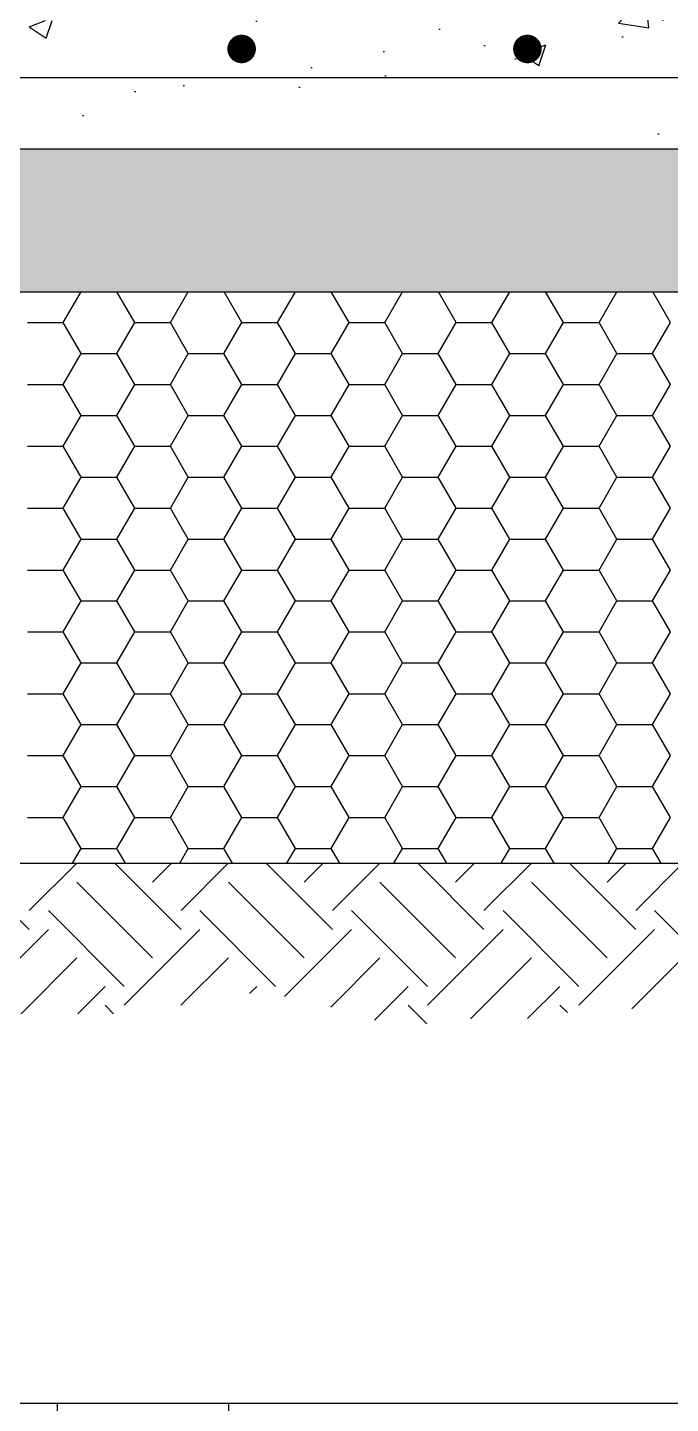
# Model space of a CAD drawing. Header units: millimetres. Extents: x 811 to 853.1, y 350.8 to 380.5.
# Drawn here: x 824.271 to 825.396, y 358.287 to 360.695 of the extents above; entities that cross this region are included whole.
import ezdxf

# ---------------------------------------------------------------- set-up
doc = ezdxf.new("R2010")
doc.units = ezdxf.units.MM
doc.linetypes.add('CYPELINEA', pattern=[0])
for name, color, linetype in [('0-CYPE0', 1, 'CYPELINEA'), ('0-CYPE2', 4, 'CYPELINEA'), ('0-CYPE4', 6, 'CYPELINEA'), ('01', 1, 'Continuous'), ('PILAR_RECT', 2, 'CYPELINEA'), ('VIGAS', 5, 'CYPELINEA')]:
    doc.layers.add(name, color=color, linetype=linetype)

# ---------------------------------------------------------------- blocks, each defined once
blk = doc.blocks.new('A$C360A4587')
at = {"layer": 'PILAR_RECT'}
for p, q in [((10.6145, 4.388), (10.3145, 4.388)), ((10.3145, 4.388), (10.3145, 4.088)), ((10.6145, 4.088), (10.6145, 4.388))]:
    blk.add_line(p, q, dxfattribs=at)

msp = doc.modelspace()

# ---------------------------------------------------------------- hatches: boundary and pattern name
at = {"layer": '01', "linetype": 'Continuous'}
h = msp.add_hatch(dxfattribs=at)
h.set_pattern_fill('AR-CONC', color=256, scale=0.06, style=0)
h.set_pattern_definition([(50, (801.115, 341.50536), (0.430356, -0.0376513), [0.045, -0.495]), (355, (801.115, 341.50536), (-0.083251, 0.4513153), [0.036, -0.396]), (100.4514, (801.15088, 341.5022), (0.3471056, 0.4136637), [0.038244, -0.4206853]), (46.1842, (801.115, 341.62536), (0.640345, -0.0993114), [0.0675, -0.7425]), (96.6356, (801.1684, 341.6171), (0.560798, 0.584471), [0.057366, -0.631028]), (351.1842, (801.115, 341.62536), (0.560797, 0.584471), [0.054, -0.594]), (21, (801.175, 341.59536), (0.3581442, -0.2415713), [0.045, -0.495]), (326, (801.175, 341.59536), (0.145989, 0.43509), [0.036, -0.396]), (71.4514, (801.20486, 341.57523), (0.5041336, 0.1935183), [0.038244, -0.4206853]), (37.5, (801.11502, 341.50536), (0.0072959, 0.1997363), [0, -0.3912, 0, -0.402, 0, -0.3975]), (7.5, (801.11502, 341.50536), (0.1578417, 0.236647), [0, -0.2292, 0, -0.3822, 0, -0.1515]), (327.5, (800.98122, 341.50536), (0.32029346, -0.0135329), [0, -0.15, 0, -0.468, 0, -0.621]), (317.5, (800.92122, 341.50536), (0.3499117, 0.060063), [0, -0.195, 0, -0.3108, 0, -0.441])])
h.paths.add_polyline_path([(823.6209, 361.4954, -1), (823.6459, 361.4954), (823.6459, 360.8894), (823.8748, 361.6079), (822.4459, 361.6079), (822.4459, 360.6079), (822.6608, 360.6079), (822.6495, 360.6459, -0.501489), (822.6334, 360.6579, -1), (822.6584, 360.6579, -0.332011), (822.6495, 360.6459), (822.6608, 360.6079), (830.3459, 360.6079), (830.3459, 361.6079), (829.1409, 361.6079), (829.1447, 361.5704, -0.443936), (829.1584, 361.5579, -1), (829.1334, 361.5579, -0.385103), (829.1447, 361.5704), (829.1409, 361.6079), (826.3959, 361.6079), (826.3959, 361.5926), (828.6209, 360.8894), (828.6209, 361.4954, -1), (828.6459, 361.4954), (828.6459, 360.7829, 0.414214), (828.6959, 360.7329), (829.6459, 360.7329), (829.6459, 360.7079), (828.6959, 360.7079, -0.251381), (828.6334, 360.7415, -0.251381), (828.5709, 360.7079), (827.6209, 360.7079), (827.6209, 360.7329), (828.5709, 360.7329, 0.414214), (828.6209, 360.7829), (828.6209, 360.8894), (826.3475, 361.6079), (823.8748, 361.6079), (823.6459, 360.8894), (823.6459, 360.7829, 0.414214), (823.6959, 360.7329), (824.6459, 360.7329), (824.6459, 360.7079), (823.6959, 360.7079, -0.251381), (823.6334, 360.7415, -0.251381), (823.5709, 360.7079), (822.6209, 360.7079), (822.6209, 360.7329), (823.5709, 360.7329, 0.414214), (823.6209, 360.7829)])
h.paths.add_polyline_path([(825.952, 361.7329), (823.9146, 361.7329), (823.8748, 361.6079), (826.3475, 361.6079)])
h.paths.add_polyline_path([(823.9146, 361.7329), (822.4459, 361.7329), (822.4459, 361.6079), (823.8748, 361.6079)])
h.paths.add_polyline_path([(826.3959, 361.7329), (826.3709, 361.7579), (826.3459, 361.7329), (826.3209, 361.7579), (826.2959, 361.7329), (826.2709, 361.7579), (826.2459, 361.7329), (826.2209, 361.7579), (826.1959, 361.7329), (826.1709, 361.7579), (826.1459, 361.7329), (826.1209, 361.7579), (826.0959, 361.7329), (825.952, 361.7329), (826.3475, 361.6079), (826.3959, 361.6079)])
h.paths.add_polyline_path([(828.9123, 361.7329), (826.6959, 361.7329), (826.6709, 361.7579), (826.6459, 361.7329), (826.6209, 361.7579), (826.5959, 361.7329), (826.5709, 361.7579), (826.5459, 361.7329), (826.5209, 361.7579), (826.4959, 361.7329), (826.4709, 361.7579), (826.4459, 361.7329), (826.4209, 361.7579), (826.3959, 361.7329), (826.3959, 361.6079), (828.8709, 361.6079)])
h.paths.add_polyline_path([(829.1283, 361.7329), (828.9123, 361.7329), (828.8709, 361.6079), (829.1409, 361.6079)])
h.paths.add_polyline_path([(830.3459, 361.7329), (829.1283, 361.7329), (829.1409, 361.6079), (830.3459, 361.6079)])
h.paths.add_polyline_path([(830.3459, 360.6079), (822.9709, 360.6079), (822.9601, 360.4829), (830.3459, 360.4829)])
h.paths.add_polyline_path([(822.9709, 360.6079), (822.6608, 360.6079), (822.6979, 360.4829), (822.9601, 360.4829)])
h.paths.add_polyline_path([(822.6608, 360.6079), (822.4459, 360.6079), (822.4459, 360.4829), (822.6979, 360.4829)])
h = msp.add_hatch(dxfattribs=at)
h.set_pattern_fill('AR-SAND', color=256, scale=0.04, style=0)
h.set_pattern_definition([(37.5, (801.115016, 341.50536), (-0.00251973, 0.07707295), [0, -0.0608, 0, -0.068, 0, -0.065]), (7.5, (801.11502, 341.50536), (0.07079107, 0.11288584), [0, -0.0328, 0, -0.0548, 0, -0.021]), (327.5, (801.065816, 341.50536), (0.12456567, 0.00022636), [0, -0.02, 0, -0.072, 0, -0.094]), (317.5, (801.06582, 341.50536), (0.12024506, 0.03510702), [0, -0.01, 0, -0.0472, 0, -0.054])])
h.paths.add_polyline_path([(827.3721, 360.2329), (827.1459, 360.4829), (822.9601, 360.4829), (822.9385, 360.2329)])
h.paths.add_polyline_path([(822.9601, 360.4829), (822.6979, 360.4829), (822.7721, 360.2329), (822.9385, 360.2329)])
h.paths.add_polyline_path([(822.7721, 360.2329), (822.6979, 360.4829), (822.4459, 360.4829), (822.4459, 360.2329)])
h.paths.add_polyline_path([(830.3459, 360.2329), (830.3459, 360.4829), (827.1459, 360.4829), (827.3721, 360.2329)])

# ---------------------------------------------------------------- linework, layer by layer
at = {"layer": '0-CYPE0'}
for p, q in [((824.2744, 359.1169), (824.1589, 359.2329)), ((824.2744, 359.1499), (824.3574, 359.2329)), ((824.5399, 359.1169), (824.4239, 359.2329)), ((824.4899, 359.1999), (824.5234, 359.2329)), ((824.5399, 359.1499), (824.6224, 359.2329)), ((824.8049, 359.1169), (824.6889, 359.2329)), ((824.7554, 359.1999), (824.7884, 359.2329)), ((824.8049, 359.1499), (824.8879, 359.2329)), ((825.0699, 359.1169), (824.9544, 359.2329)), ((825.0204, 359.1999), (825.0534, 359.2329)), ((825.0699, 359.1499), (825.1529, 359.2329)), ((825.3354, 359.1169), (825.2194, 359.2329)), ((825.2854, 359.1999), (825.3189, 359.2329)), ((825.3354, 359.1499), (825.4179, 359.2329)), ((824.4899, 359.0674), (824.3574, 359.1999)), ((824.7554, 359.0674), (824.6229, 359.1999)), ((825.0204, 359.0674), (824.8879, 359.1999)), ((825.2854, 359.0674), (825.1529, 359.1999)), ((824.4404, 359.0174), (824.3079, 359.1499)), ((824.7054, 359.0174), (824.5729, 359.1499)), ((824.9709, 359.0174), (824.8379, 359.1499)), ((825.2359, 359.0174), (825.1034, 359.1499)), ((825.5009, 359.0174), (825.3684, 359.1499)), ((824.1754, 358.9844), (824.3079, 359.1169)), ((824.4404, 358.9844), (824.5729, 359.1169)), ((824.7209, 358.9999), (824.8379, 359.1169)), ((824.9709, 358.9844), (825.1034, 359.1169)), ((825.2359, 358.9844), (825.3684, 359.1169)), ((824.2599, 358.9694), (824.3574, 359.0674)), ((824.5394, 358.9844), (824.6229, 359.0674)), ((824.8019, 358.9809), (824.8879, 359.0674)), ((825.0464, 358.9604), (825.1529, 359.0674)), ((825.3289, 358.9779), (825.4179, 359.0674)), ((824.3594, 358.9694), (824.4074, 359.0174)), ((824.6599, 359.0049), (824.6724, 359.0174)), ((824.8784, 358.9584), (824.9374, 359.0174)), ((825.1459, 358.9609), (825.2029, 359.0174)), ((824.4219, 358.9694), (824.4074, 358.9844)), ((824.9699, 358.9519), (824.9374, 358.9844)), ((825.2159, 358.9714), (825.2029, 358.9844))]:
    msp.add_line(p, q, dxfattribs=at)
at = {"layer": '0-CYPE2'}
for p, q in [((822.4459, 360.4829), (830.3459, 360.4829)), ((822.4459, 360.2329), (830.3459, 360.2329)), ((822.4459, 359.2329), (830.3459, 359.2329))]:
    msp.add_line(p, q, dxfattribs=at)
at = {"layer": '0-CYPE2', "const_width": 0.025}
for points in [[(824.6334, 360.6579, 1), (824.6584, 360.6579, 1)], [(825.1334, 360.6579, 1), (825.1584, 360.6579, 1)]]:
    msp.add_lwpolyline(points, format="xyb", close=True, dxfattribs=at)
at = {"layer": '0-CYPE4'}
msp.add_line((822.4459, 360.6079), (830.3459, 360.6079), dxfattribs=at)
at = {"layer": '01', "linetype": 'Continuous'}
for p, q in [((824.3338, 360.179), (824.3649, 360.2329)), ((824.4588, 360.179), (824.4277, 360.2329)), ((824.5213, 360.179), (824.5524, 360.2329)), ((824.6463, 360.179), (824.6152, 360.2329)), ((824.7088, 360.179), (824.7399, 360.2329)), ((824.8338, 360.179), (824.8027, 360.2329)), ((824.8963, 360.179), (824.9274, 360.2329)), ((825.0213, 360.179), (824.9902, 360.2329)), ((825.0838, 360.179), (825.1149, 360.2329)), ((825.2088, 360.179), (825.1777, 360.2329)), ((825.2713, 360.179), (825.3024, 360.2329)), ((825.3963, 360.179), (825.3652, 360.2329)), ((824.2713, 360.179), (824.3338, 360.179)), ((824.365, 360.1249), (824.3338, 360.179)), ((824.4275, 360.1249), (824.4588, 360.179)), ((824.4588, 360.179), (824.5213, 360.179)), ((824.5525, 360.1249), (824.5213, 360.179)), ((824.615, 360.1249), (824.6463, 360.179)), ((824.6463, 360.179), (824.7088, 360.179)), ((824.74, 360.1249), (824.7088, 360.179)), ((824.8025, 360.1249), (824.8338, 360.179)), ((824.8338, 360.179), (824.8963, 360.179)), ((824.9275, 360.1249), (824.8963, 360.179)), ((824.99, 360.1249), (825.0213, 360.179)), ((825.0213, 360.179), (825.0838, 360.179)), ((825.115, 360.1249), (825.0838, 360.179)), ((825.1775, 360.1249), (825.2088, 360.179)), ((825.2088, 360.179), (825.2713, 360.179)), ((825.3025, 360.1249), (825.2713, 360.179)), ((825.365, 360.1249), (825.3963, 360.179)), ((824.3338, 360.0708), (824.365, 360.1249)), ((824.365, 360.1249), (824.4275, 360.1249)), ((824.4588, 360.0708), (824.4275, 360.1249)), ((824.5213, 360.0708), (824.5525, 360.1249)), ((824.5525, 360.1249), (824.615, 360.1249)), ((824.6463, 360.0708), (824.615, 360.1249)), ((824.7088, 360.0708), (824.74, 360.1249)), ((824.74, 360.1249), (824.8025, 360.1249)), ((824.8338, 360.0708), (824.8025, 360.1249)), ((824.8963, 360.0708), (824.9275, 360.1249)), ((824.9275, 360.1249), (824.99, 360.1249)), ((825.0213, 360.0708), (824.99, 360.1249)), ((825.0838, 360.0708), (825.115, 360.1249)), ((825.115, 360.1249), (825.1775, 360.1249)), ((825.2088, 360.0708), (825.1775, 360.1249)), ((825.2713, 360.0708), (825.3025, 360.1249)), ((825.3025, 360.1249), (825.365, 360.1249)), ((825.3963, 360.0708), (825.365, 360.1249)), ((824.2713, 360.0708), (824.3338, 360.0708)), ((824.365, 360.0167), (824.3338, 360.0708)), ((824.4275, 360.0167), (824.4588, 360.0708)), ((824.4588, 360.0708), (824.5213, 360.0708)), ((824.5525, 360.0167), (824.5213, 360.0708)), ((824.615, 360.0167), (824.6463, 360.0708)), ((824.6463, 360.0708), (824.7088, 360.0708)), ((824.74, 360.0167), (824.7088, 360.0708)), ((824.8025, 360.0167), (824.8338, 360.0708)), ((824.8338, 360.0708), (824.8963, 360.0708)), ((824.9275, 360.0167), (824.8963, 360.0708)), ((824.99, 360.0167), (825.0213, 360.0708)), ((825.0213, 360.0708), (825.0838, 360.0708)), ((825.115, 360.0167), (825.0838, 360.0708)), ((825.1775, 360.0167), (825.2088, 360.0708)), ((825.2088, 360.0708), (825.2713, 360.0708)), ((825.3025, 360.0167), (825.2713, 360.0708)), ((825.365, 360.0167), (825.3963, 360.0708)), ((824.3338, 359.9625), (824.365, 360.0167)), ((824.365, 360.0167), (824.4275, 360.0167)), ((824.4588, 359.9625), (824.4275, 360.0167)), ((824.5213, 359.9625), (824.5525, 360.0167)), ((824.5525, 360.0167), (824.615, 360.0167)), ((824.6463, 359.9625), (824.615, 360.0167)), ((824.7088, 359.9625), (824.74, 360.0167)), ((824.74, 360.0167), (824.8025, 360.0167)), ((824.8338, 359.9625), (824.8025, 360.0167)), ((824.8963, 359.9625), (824.9275, 360.0167)), ((824.9275, 360.0167), (824.99, 360.0167)), ((825.0213, 359.9625), (824.99, 360.0167)), ((825.0838, 359.9625), (825.115, 360.0167)), ((825.115, 360.0167), (825.1775, 360.0167)), ((825.2088, 359.9625), (825.1775, 360.0167)), ((825.2713, 359.9625), (825.3025, 360.0167)), ((825.3025, 360.0167), (825.365, 360.0167)), ((825.3963, 359.9625), (825.365, 360.0167)), ((824.2713, 359.9625), (824.3338, 359.9625)), ((824.365, 359.9084), (824.3338, 359.9625)), ((824.4275, 359.9084), (824.4588, 359.9625)), ((824.4588, 359.9625), (824.5213, 359.9625)), ((824.5525, 359.9084), (824.5213, 359.9625)), ((824.615, 359.9084), (824.6463, 359.9625)), ((824.6463, 359.9625), (824.7088, 359.9625)), ((824.74, 359.9084), (824.7088, 359.9625)), ((824.8025, 359.9084), (824.8338, 359.9625)), ((824.8338, 359.9625), (824.8963, 359.9625)), ((824.9275, 359.9084), (824.8963, 359.9625)), ((824.99, 359.9084), (825.0213, 359.9625)), ((825.0213, 359.9625), (825.0838, 359.9625)), ((825.115, 359.9084), (825.0838, 359.9625)), ((825.1775, 359.9084), (825.2088, 359.9625)), ((825.2088, 359.9625), (825.2713, 359.9625)), ((825.3025, 359.9084), (825.2713, 359.9625)), ((825.365, 359.9084), (825.3963, 359.9625)), ((824.3338, 359.8543), (824.365, 359.9084)), ((824.365, 359.9084), (824.4275, 359.9084)), ((824.4588, 359.8543), (824.4275, 359.9084)), ((824.5213, 359.8543), (824.5525, 359.9084)), ((824.5525, 359.9084), (824.615, 359.9084)), ((824.6463, 359.8543), (824.615, 359.9084)), ((824.7088, 359.8543), (824.74, 359.9084)), ((824.74, 359.9084), (824.8025, 359.9084)), ((824.8338, 359.8543), (824.8025, 359.9084)), ((824.8963, 359.8543), (824.9275, 359.9084)), ((824.9275, 359.9084), (824.99, 359.9084)), ((825.0213, 359.8543), (824.99, 359.9084)), ((825.0838, 359.8543), (825.115, 359.9084)), ((825.115, 359.9084), (825.1775, 359.9084)), ((825.2088, 359.8543), (825.1775, 359.9084)), ((825.2713, 359.8543), (825.3025, 359.9084)), ((825.3025, 359.9084), (825.365, 359.9084)), ((825.3963, 359.8543), (825.365, 359.9084)), ((824.2713, 359.8543), (824.3338, 359.8543)), ((824.365, 359.8001), (824.3338, 359.8543)), ((824.4275, 359.8001), (824.4588, 359.8543)), ((824.4588, 359.8543), (824.5213, 359.8543)), ((824.5525, 359.8001), (824.5213, 359.8543)), ((824.615, 359.8001), (824.6463, 359.8543)), ((824.6463, 359.8543), (824.7088, 359.8543)), ((824.74, 359.8001), (824.7088, 359.8543)), ((824.8025, 359.8001), (824.8338, 359.8543)), ((824.8338, 359.8543), (824.8963, 359.8543)), ((824.9275, 359.8001), (824.8963, 359.8543)), ((824.99, 359.8001), (825.0213, 359.8543)), ((825.0213, 359.8543), (825.0838, 359.8543)), ((825.115, 359.8001), (825.0838, 359.8543)), ((825.1775, 359.8001), (825.2088, 359.8543)), ((825.2088, 359.8543), (825.2713, 359.8543)), ((825.3025, 359.8001), (825.2713, 359.8543)), ((825.365, 359.8001), (825.3963, 359.8543)), ((824.3338, 359.746), (824.365, 359.8001)), ((824.365, 359.8001), (824.4275, 359.8001)), ((824.4588, 359.746), (824.4275, 359.8001)), ((824.5213, 359.746), (824.5525, 359.8001)), ((824.5525, 359.8001), (824.615, 359.8001)), ((824.6463, 359.746), (824.615, 359.8001)), ((824.7088, 359.746), (824.74, 359.8001)), ((824.74, 359.8001), (824.8025, 359.8001)), ((824.8338, 359.746), (824.8025, 359.8001)), ((824.8963, 359.746), (824.9275, 359.8001)), ((824.9275, 359.8001), (824.99, 359.8001)), ((825.0213, 359.746), (824.99, 359.8001)), ((825.0838, 359.746), (825.115, 359.8001)), ((825.115, 359.8001), (825.1775, 359.8001)), ((825.2088, 359.746), (825.1775, 359.8001)), ((825.2713, 359.746), (825.3025, 359.8001)), ((825.3025, 359.8001), (825.365, 359.8001)), ((825.3963, 359.746), (825.365, 359.8001)), ((824.2713, 359.746), (824.3338, 359.746)), ((824.365, 359.6919), (824.3338, 359.746)), ((824.4275, 359.6919), (824.4588, 359.746)), ((824.4588, 359.746), (824.5213, 359.746)), ((824.5525, 359.6919), (824.5213, 359.746)), ((824.615, 359.6919), (824.6463, 359.746)), ((824.6463, 359.746), (824.7088, 359.746)), ((824.74, 359.6919), (824.7088, 359.746)), ((824.8025, 359.6919), (824.8338, 359.746)), ((824.8338, 359.746), (824.8963, 359.746)), ((824.9275, 359.6919), (824.8963, 359.746)), ((824.99, 359.6919), (825.0213, 359.746)), ((825.0213, 359.746), (825.0838, 359.746)), ((825.115, 359.6919), (825.0838, 359.746)), ((825.1775, 359.6919), (825.2088, 359.746)), ((825.2088, 359.746), (825.2713, 359.746)), ((825.3025, 359.6919), (825.2713, 359.746)), ((825.365, 359.6919), (825.3963, 359.746)), ((824.3338, 359.6378), (824.365, 359.6919)), ((824.365, 359.6919), (824.4275, 359.6919)), ((824.4588, 359.6378), (824.4275, 359.6919)), ((824.5213, 359.6378), (824.5525, 359.6919)), ((824.5525, 359.6919), (824.615, 359.6919)), ((824.6463, 359.6378), (824.615, 359.6919)), ((824.7088, 359.6378), (824.74, 359.6919)), ((824.74, 359.6919), (824.8025, 359.6919)), ((824.8338, 359.6378), (824.8025, 359.6919)), ((824.8963, 359.6378), (824.9275, 359.6919)), ((824.9275, 359.6919), (824.99, 359.6919)), ((825.0213, 359.6378), (824.99, 359.6919)), ((825.0838, 359.6378), (825.115, 359.6919)), ((825.115, 359.6919), (825.1775, 359.6919)), ((825.2088, 359.6378), (825.1775, 359.6919)), ((825.2713, 359.6378), (825.3025, 359.6919)), ((825.3025, 359.6919), (825.365, 359.6919)), ((825.3963, 359.6378), (825.365, 359.6919)), ((824.2713, 359.6378), (824.3338, 359.6378)), ((824.365, 359.5836), (824.3338, 359.6378)), ((824.4275, 359.5836), (824.4588, 359.6378)), ((824.4588, 359.6378), (824.5213, 359.6378)), ((824.5525, 359.5836), (824.5213, 359.6378)), ((824.615, 359.5836), (824.6463, 359.6378)), ((824.6463, 359.6378), (824.7088, 359.6378)), ((824.74, 359.5836), (824.7088, 359.6378)), ((824.8025, 359.5836), (824.8338, 359.6378)), ((824.8338, 359.6378), (824.8963, 359.6378)), ((824.9275, 359.5836), (824.8963, 359.6378)), ((824.99, 359.5836), (825.0213, 359.6378)), ((825.0213, 359.6378), (825.0838, 359.6378)), ((825.115, 359.5836), (825.0838, 359.6378)), ((825.1775, 359.5836), (825.2088, 359.6378)), ((825.2088, 359.6378), (825.2713, 359.6378)), ((825.3025, 359.5836), (825.2713, 359.6378)), ((825.365, 359.5836), (825.3963, 359.6378)), ((824.3338, 359.5295), (824.365, 359.5836)), ((824.365, 359.5836), (824.4275, 359.5836)), ((824.4588, 359.5295), (824.4275, 359.5836)), ((824.5213, 359.5295), (824.5525, 359.5836)), ((824.5525, 359.5836), (824.615, 359.5836)), ((824.6463, 359.5295), (824.615, 359.5836)), ((824.7088, 359.5295), (824.74, 359.5836)), ((824.74, 359.5836), (824.8025, 359.5836)), ((824.8338, 359.5295), (824.8025, 359.5836)), ((824.8963, 359.5295), (824.9275, 359.5836)), ((824.9275, 359.5836), (824.99, 359.5836)), ((825.0213, 359.5295), (824.99, 359.5836)), ((825.0838, 359.5295), (825.115, 359.5836)), ((825.115, 359.5836), (825.1775, 359.5836)), ((825.2088, 359.5295), (825.1775, 359.5836)), ((825.2713, 359.5295), (825.3025, 359.5836)), ((825.3025, 359.5836), (825.365, 359.5836)), ((825.3963, 359.5295), (825.365, 359.5836)), ((824.2713, 359.5295), (824.3338, 359.5295)), ((824.365, 359.4754), (824.3338, 359.5295)), ((824.4275, 359.4754), (824.4588, 359.5295)), ((824.4588, 359.5295), (824.5213, 359.5295)), ((824.5525, 359.4754), (824.5213, 359.5295)), ((824.615, 359.4754), (824.6463, 359.5295)), ((824.6463, 359.5295), (824.7088, 359.5295)), ((824.74, 359.4754), (824.7088, 359.5295)), ((824.8025, 359.4754), (824.8338, 359.5295)), ((824.8338, 359.5295), (824.8963, 359.5295)), ((824.9275, 359.4754), (824.8963, 359.5295)), ((824.99, 359.4754), (825.0213, 359.5295)), ((825.0213, 359.5295), (825.0838, 359.5295)), ((825.115, 359.4754), (825.0838, 359.5295)), ((825.1775, 359.4754), (825.2088, 359.5295)), ((825.2088, 359.5295), (825.2713, 359.5295)), ((825.3025, 359.4754), (825.2713, 359.5295)), ((825.365, 359.4754), (825.3963, 359.5295)), ((824.3338, 359.4213), (824.365, 359.4754)), ((824.365, 359.4754), (824.4275, 359.4754)), ((824.4588, 359.4213), (824.4275, 359.4754)), ((824.5213, 359.4213), (824.5525, 359.4754)), ((824.5525, 359.4754), (824.615, 359.4754)), ((824.6463, 359.4213), (824.615, 359.4754)), ((824.7088, 359.4213), (824.74, 359.4754)), ((824.74, 359.4754), (824.8025, 359.4754)), ((824.8338, 359.4213), (824.8025, 359.4754)), ((824.8963, 359.4213), (824.9275, 359.4754)), ((824.9275, 359.4754), (824.99, 359.4754)), ((825.0213, 359.4213), (824.99, 359.4754)), ((825.0838, 359.4213), (825.115, 359.4754)), ((825.115, 359.4754), (825.1775, 359.4754)), ((825.2088, 359.4213), (825.1775, 359.4754)), ((825.2713, 359.4213), (825.3025, 359.4754)), ((825.3025, 359.4754), (825.365, 359.4754)), ((825.3963, 359.4213), (825.365, 359.4754)), ((824.2713, 359.4213), (824.3338, 359.4213)), ((824.365, 359.3671), (824.3338, 359.4213)), ((824.4275, 359.3671), (824.4588, 359.4213)), ((824.4588, 359.4213), (824.5213, 359.4213)), ((824.5525, 359.3671), (824.5213, 359.4213)), ((824.615, 359.3671), (824.6463, 359.4213)), ((824.6463, 359.4213), (824.7088, 359.4213)), ((824.74, 359.3671), (824.7088, 359.4213)), ((824.8025, 359.3671), (824.8338, 359.4213)), ((824.8338, 359.4213), (824.8963, 359.4213)), ((824.9275, 359.3671), (824.8963, 359.4213)), ((824.99, 359.3671), (825.0213, 359.4213)), ((825.0213, 359.4213), (825.0838, 359.4213)), ((825.115, 359.3671), (825.0838, 359.4213)), ((825.1775, 359.3671), (825.2088, 359.4213)), ((825.2088, 359.4213), (825.2713, 359.4213)), ((825.3025, 359.3671), (825.2713, 359.4213)), ((825.365, 359.3671), (825.3963, 359.4213)), ((824.3338, 359.313), (824.365, 359.3671)), ((824.365, 359.3671), (824.4275, 359.3671)), ((824.4588, 359.313), (824.4275, 359.3671)), ((824.5213, 359.313), (824.5525, 359.3671)), ((824.5525, 359.3671), (824.615, 359.3671)), ((824.6463, 359.313), (824.615, 359.3671)), ((824.7088, 359.313), (824.74, 359.3671)), ((824.74, 359.3671), (824.8025, 359.3671)), ((824.8338, 359.313), (824.8025, 359.3671)), ((824.8963, 359.313), (824.9275, 359.3671)), ((824.9275, 359.3671), (824.99, 359.3671)), ((825.0213, 359.313), (824.99, 359.3671)), ((825.0838, 359.313), (825.115, 359.3671)), ((825.115, 359.3671), (825.1775, 359.3671)), ((825.2088, 359.313), (825.1775, 359.3671)), ((825.2713, 359.313), (825.3025, 359.3671)), ((825.3025, 359.3671), (825.365, 359.3671)), ((825.3963, 359.313), (825.365, 359.3671)), ((824.2713, 359.313), (824.3338, 359.313)), ((824.365, 359.2589), (824.3338, 359.313)), ((824.4275, 359.2589), (824.4588, 359.313)), ((824.4588, 359.313), (824.5213, 359.313)), ((824.5525, 359.2589), (824.5213, 359.313)), ((824.615, 359.2589), (824.6463, 359.313)), ((824.6463, 359.313), (824.7088, 359.313)), ((824.74, 359.2589), (824.7088, 359.313)), ((824.8025, 359.2589), (824.8338, 359.313)), ((824.8338, 359.313), (824.8963, 359.313)), ((824.9275, 359.2589), (824.8963, 359.313)), ((824.99, 359.2589), (825.0213, 359.313)), ((825.0213, 359.313), (825.0838, 359.313)), ((825.115, 359.2589), (825.0838, 359.313)), ((825.1775, 359.2589), (825.2088, 359.313)), ((825.2088, 359.313), (825.2713, 359.313)), ((825.3025, 359.2589), (825.2713, 359.313)), ((825.365, 359.2589), (825.3963, 359.313)), ((824.35, 359.2329), (824.365, 359.2589)), ((824.365, 359.2589), (824.4275, 359.2589)), ((824.4425, 359.2329), (824.4275, 359.2589)), ((824.5375, 359.2329), (824.5525, 359.2589)), ((824.5525, 359.2589), (824.615, 359.2589)), ((824.63, 359.2329), (824.615, 359.2589)), ((824.725, 359.2329), (824.74, 359.2589)), ((824.74, 359.2589), (824.8025, 359.2589)), ((824.8175, 359.2329), (824.8025, 359.2589)), ((824.9125, 359.2329), (824.9275, 359.2589)), ((824.9275, 359.2589), (824.99, 359.2589)), ((825.005, 359.2329), (824.99, 359.2589)), ((825.1, 359.2329), (825.115, 359.2589)), ((825.115, 359.2589), (825.1775, 359.2589)), ((825.1925, 359.2329), (825.1775, 359.2589)), ((825.2875, 359.2329), (825.3025, 359.2589)), ((825.3025, 359.2589), (825.365, 359.2589)), ((825.38, 359.2329), (825.365, 359.2589))]:
    msp.add_line(p, q, dxfattribs=at)
at = {"layer": 'VIGAS'}
for p, q in [((821.4088, 358.2877), (824.4832, 358.2877)), ((824.4832, 358.2877), (827.7832, 358.2877))]:
    msp.add_line(p, q, dxfattribs=at)

# ---------------------------------------------------------------- block references
at = {"layer": 'PILAR_RECT'}
msp.add_blockref('A$C360A4587', (814.0088, 353.8994), dxfattribs=at)

doc.saveas('drawing.dxf')
